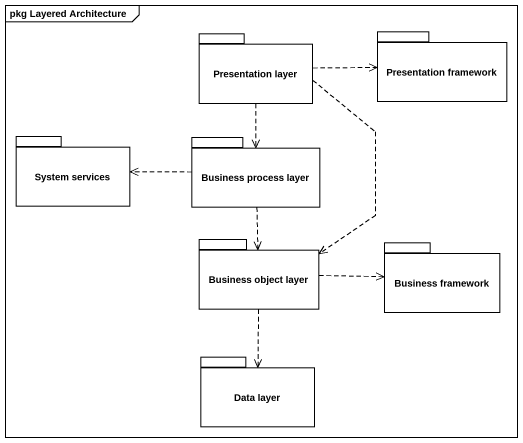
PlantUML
@startuml
mainframe pkg Layered Architecture
package "Presentation layer" as Presentation_layer {
}
package "Presentation framework" as Presentation_framework {
}
package "System services" as System_services {
}
package "Business process layer" as Business_process_layer {
}
package "Business object layer" as Business_object_layer {
}
package "Business framework" as Business_framework {
}
package "Data layer" as Data_layer {
}
Presentation_layer .right.> Presentation_framework
Presentation_layer ..> Business_process_layer
Presentation_layer ..> Business_object_layer
Business_process_layer .left.> System_services
Business_process_layer ..> Business_object_layer
Business_object_layer .right.> Business_framework
Business_object_layer ..> Data_layer
@enduml
